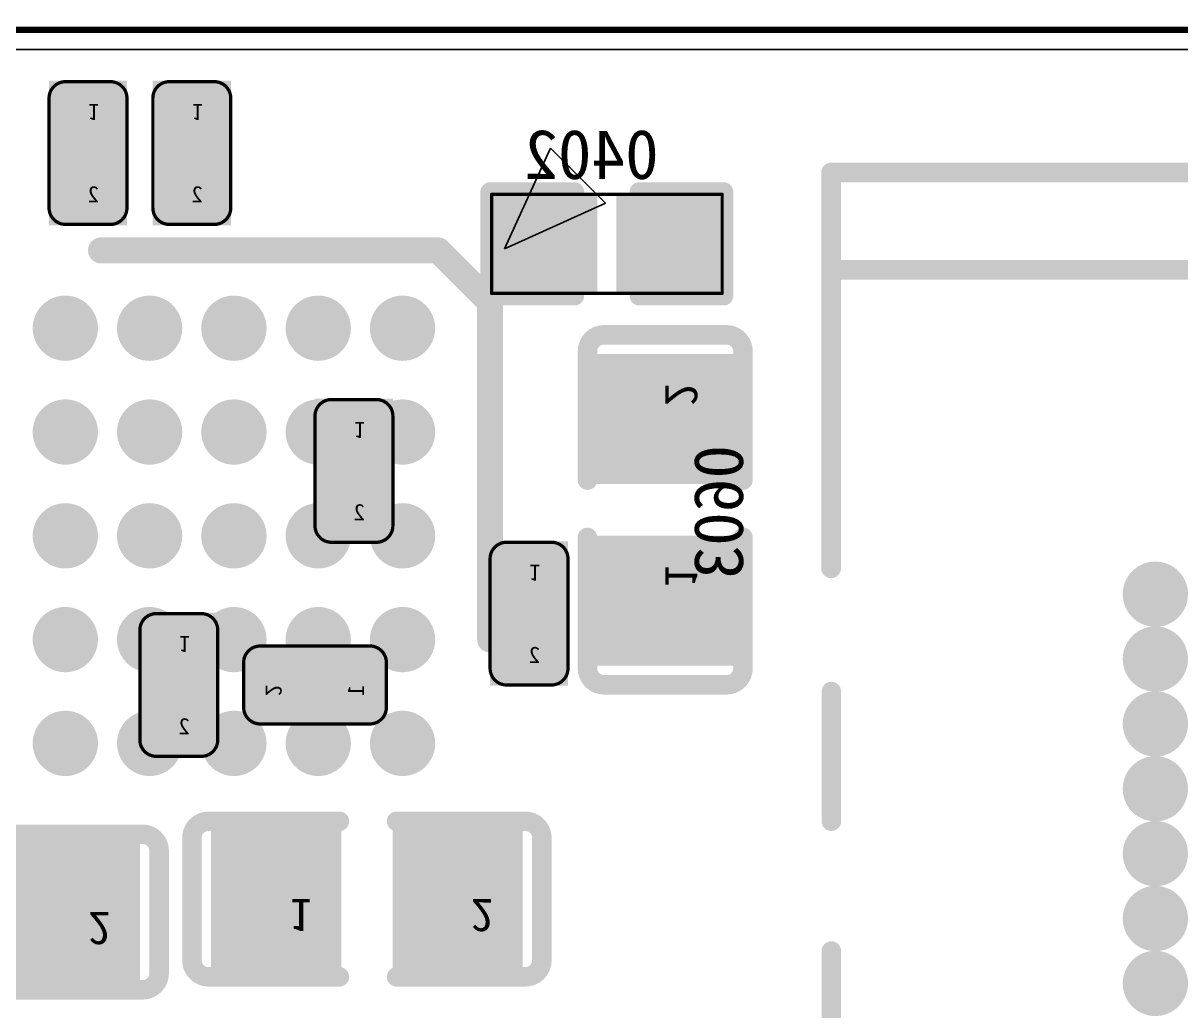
# Model space of a CAD drawing. Header units: millimetres. Extents: x 7.33 to 10.08, y 7.01 to 8.78.
# Drawn here: x 8.4834 to 8.8348, y 8.4848 to 8.7846 of the extents above; entities that cross this region are included whole.
import ezdxf

# ---------------------------------------------------------------- set-up
doc = ezdxf.new("R2010")
doc.units = ezdxf.units.MM
doc.header["$MEASUREMENT"] = 0
for name, color, linetype in [('BottomLayer', 5, 'Continuous'), ('BottomOverlay', 54, 'Continuous'), ('BottomPaste', 16, 'Continuous'), ('BottomSolder', 6, 'Continuous'), ('KeepOutLayer', 6, 'Continuous'), ('Mechanical16', 56, 'Continuous'), ('Mechanical20', 56, 'Continuous'), ('Mechanical5', 56, 'Continuous'), ('MidLayer5', 130, 'Continuous'), ('MidLayer6', 216, 'Continuous'), ('TopLayer', 1, 'Continuous'), ('TopOverlay', 2, 'Continuous'), ('TopPaste', 8, 'Continuous'), ('TopSolder', 216, 'Continuous')]:
    doc.layers.add(name, color=color, linetype=linetype)

# ---------------------------------------------------------------- blocks, each defined once
blk = doc.blocks.new('BGA200_15R00X10R00X0R90_5')
at = {"layer": 'TopLayer', "const_width": 0.00591}
for points in [[(-0.17618, 0.26919, 1), (-0.17028, 0.26919, 1)], [(-0.14468, 0.26919, 1), (-0.13878, 0.26919, 1)], [(-0.11319, 0.26919, 1), (-0.10728, 0.26919, 1)], [(-0.08169, 0.26919, 1), (-0.07579, 0.26919, 1)], [(-0.0502, 0.26919, 1), (-0.04429, 0.26919, 1)], [(-0.17618, 0.2436, 1), (-0.17028, 0.2436, 1)], [(-0.14468, 0.2436, 1), (-0.13878, 0.2436, 1)], [(-0.11319, 0.2436, 1), (-0.10728, 0.2436, 1)], [(-0.08169, 0.2436, 1), (-0.07579, 0.2436, 1)], [(-0.0502, 0.2436, 1), (-0.04429, 0.2436, 1)], [(-0.17618, 0.21801, 1), (-0.17028, 0.21801, 1)], [(-0.14468, 0.21801, 1), (-0.13878, 0.21801, 1)], [(-0.11319, 0.21801, 1), (-0.10728, 0.21801, 1)], [(-0.08169, 0.21801, 1), (-0.07579, 0.21801, 1)], [(-0.0502, 0.21801, 1), (-0.04429, 0.21801, 1)], [(-0.17618, 0.19242, 1), (-0.17028, 0.19242, 1)], [(-0.14468, 0.19242, 1), (-0.13878, 0.19242, 1)], [(-0.11319, 0.19242, 1), (-0.10728, 0.19242, 1)], [(-0.08169, 0.19242, 1), (-0.07579, 0.19242, 1)], [(-0.0502, 0.19242, 1), (-0.04429, 0.19242, 1)], [(-0.17618, 0.16683, 1), (-0.17028, 0.16683, 1)], [(-0.14468, 0.16683, 1), (-0.13878, 0.16683, 1)], [(-0.11319, 0.16683, 1), (-0.10728, 0.16683, 1)], [(-0.08169, 0.16683, 1), (-0.07579, 0.16683, 1)], [(-0.0502, 0.16683, 1), (-0.04429, 0.16683, 1)]]:
    blk.add_lwpolyline(points, format="xyb", close=True, dxfattribs=at)
at = {"layer": 'TopOverlay'}
for p, q in [((-0.2112, 0.33075), (-0.22791, 0.31405)), ((-0.2112, 0.33075), (-0.2112, 0.33075)), ((-0.19729, 0.30013), (-0.2112, 0.33075)), ((-0.22791, 0.31405), (-0.19729, 0.30013))]:
    blk.add_line(p, q, dxfattribs=at)
at = {"layer": 'TopOverlay', "const_width": 0.00787}
for points in [[(-0.1811, 0.29577), (-0.19685, 0.28002)], [(-0.1811, 0.29577), (-0.07874, 0.29577)], [(-0.01969, 0.29577), (0.01969, 0.29577)], [(-0.19685, 0.28002), (-0.19685, 0.17766)]]:
    blk.add_lwpolyline(points, dxfattribs=at)
at = {"layer": 'TopOverlay', "const_width": 0.00394}
for points in [[(-0.18307, 0.29577, 1), (-0.17913, 0.29577, 1)], [(-0.18307, 0.29577, 1), (-0.17913, 0.29577, 1)], [(-0.08071, 0.29577, 1), (-0.07677, 0.29577, 1)], [(-0.02165, 0.29577, 1), (-0.01772, 0.29577, 1)], [(0.01772, 0.29577, 1), (0.02165, 0.29577, 1)], [(-0.19882, 0.28002, 1), (-0.19488, 0.28002, 1)], [(-0.19882, 0.28002, 1), (-0.19488, 0.28002, 1)], [(-0.19882, 0.17766, 1), (-0.19488, 0.17766, 1)]]:
    blk.add_lwpolyline(points, format="xyb", close=True, dxfattribs=at)
at = {"layer": 'TopPaste', "const_width": 0.00591}
for points in [[(-0.17618, 0.26919, 1), (-0.17028, 0.26919, 1)], [(-0.14468, 0.26919, 1), (-0.13878, 0.26919, 1)], [(-0.11319, 0.26919, 1), (-0.10728, 0.26919, 1)], [(-0.08169, 0.26919, 1), (-0.07579, 0.26919, 1)], [(-0.0502, 0.26919, 1), (-0.04429, 0.26919, 1)], [(-0.17618, 0.2436, 1), (-0.17028, 0.2436, 1)], [(-0.14468, 0.2436, 1), (-0.13878, 0.2436, 1)], [(-0.11319, 0.2436, 1), (-0.10728, 0.2436, 1)], [(-0.08169, 0.2436, 1), (-0.07579, 0.2436, 1)], [(-0.0502, 0.2436, 1), (-0.04429, 0.2436, 1)], [(-0.17618, 0.21801, 1), (-0.17028, 0.21801, 1)], [(-0.14468, 0.21801, 1), (-0.13878, 0.21801, 1)], [(-0.11319, 0.21801, 1), (-0.10728, 0.21801, 1)], [(-0.08169, 0.21801, 1), (-0.07579, 0.21801, 1)], [(-0.0502, 0.21801, 1), (-0.04429, 0.21801, 1)], [(-0.17618, 0.19242, 1), (-0.17028, 0.19242, 1)], [(-0.14468, 0.19242, 1), (-0.13878, 0.19242, 1)], [(-0.11319, 0.19242, 1), (-0.10728, 0.19242, 1)], [(-0.08169, 0.19242, 1), (-0.07579, 0.19242, 1)], [(-0.0502, 0.19242, 1), (-0.04429, 0.19242, 1)], [(-0.17618, 0.16683, 1), (-0.17028, 0.16683, 1)], [(-0.14468, 0.16683, 1), (-0.13878, 0.16683, 1)], [(-0.11319, 0.16683, 1), (-0.10728, 0.16683, 1)], [(-0.08169, 0.16683, 1), (-0.07579, 0.16683, 1)], [(-0.0502, 0.16683, 1), (-0.04429, 0.16683, 1)]]:
    blk.add_lwpolyline(points, format="xyb", close=True, dxfattribs=at)
at = {"layer": 'TopSolder', "const_width": 0.00991}
for points in [[(-0.17818, 0.26919, 1), (-0.16828, 0.26919, 1)], [(-0.14668, 0.26919, 1), (-0.13678, 0.26919, 1)], [(-0.11519, 0.26919, 1), (-0.10528, 0.26919, 1)], [(-0.08369, 0.26919, 1), (-0.07379, 0.26919, 1)], [(-0.0522, 0.26919, 1), (-0.04229, 0.26919, 1)], [(-0.17818, 0.2436, 1), (-0.16828, 0.2436, 1)], [(-0.14668, 0.2436, 1), (-0.13678, 0.2436, 1)], [(-0.11519, 0.2436, 1), (-0.10528, 0.2436, 1)], [(-0.08369, 0.2436, 1), (-0.07379, 0.2436, 1)], [(-0.0522, 0.2436, 1), (-0.04229, 0.2436, 1)], [(-0.17818, 0.21801, 1), (-0.16828, 0.21801, 1)], [(-0.14668, 0.21801, 1), (-0.13678, 0.21801, 1)], [(-0.11519, 0.21801, 1), (-0.10528, 0.21801, 1)], [(-0.08369, 0.21801, 1), (-0.07379, 0.21801, 1)], [(-0.0522, 0.21801, 1), (-0.04229, 0.21801, 1)], [(-0.17818, 0.19242, 1), (-0.16828, 0.19242, 1)], [(-0.14668, 0.19242, 1), (-0.13678, 0.19242, 1)], [(-0.11519, 0.19242, 1), (-0.10528, 0.19242, 1)], [(-0.08369, 0.19242, 1), (-0.07379, 0.19242, 1)], [(-0.0522, 0.19242, 1), (-0.04229, 0.19242, 1)], [(-0.17818, 0.16683, 1), (-0.16828, 0.16683, 1)], [(-0.14668, 0.16683, 1), (-0.13678, 0.16683, 1)], [(-0.11519, 0.16683, 1), (-0.10528, 0.16683, 1)], [(-0.08369, 0.16683, 1), (-0.07379, 0.16683, 1)], [(-0.0522, 0.16683, 1), (-0.04229, 0.16683, 1)]]:
    blk.add_lwpolyline(points, format="xyb", close=True, dxfattribs=at)
blk = doc.blocks.new('BGA153_13RX11R5X0R9_2L_B_15')
at = {"layer": 'BottomLayer', "const_width": 0.00591}
for points in [[(-0.1309, 0.12795, 1), (-0.125, 0.12795, 1)], [(-0.1309, 0.10827, 1), (-0.125, 0.10827, 1)], [(-0.1309, 0.08858, 1), (-0.125, 0.08858, 1)], [(-0.1309, 0.0689, 1), (-0.125, 0.0689, 1)], [(-0.1309, 0.04921, 1), (-0.125, 0.04921, 1)], [(-0.1309, 0.02953, 1), (-0.125, 0.02953, 1)], [(-0.1309, 0.00984, 1), (-0.125, 0.00984, 1)]]:
    blk.add_lwpolyline(points, format="xyb", close=True, dxfattribs=at)
at = {"layer": 'BottomOverlay'}
for points, const_width in [([(-0.22638, 0.25591), (-0.10827, 0.25591)], 0.006), ([(-0.22638, 0.22638), (-0.22638, 0.25591)], 0.006), ([(-0.22638, 0.13583), (-0.22638, 0.22638)], 0.006), ([(-0.22638, 0.22638), (-0.10827, 0.22638)], 0.006), ([(-0.2263, 0.05906), (-0.2263, 0.09842)], 0.00591), ([(-0.2263, -0.01969), (-0.2263, 0.01969)], 0.00591)]:
    blk.add_lwpolyline(points, dxfattribs=dict(at, const_width=const_width))
for points, const_width in [([(-0.22788, 0.25591, 1), (-0.22488, 0.25591, 1)], 0.003), ([(-0.22788, 0.25591, 1), (-0.22488, 0.25591, 1)], 0.003), ([(-0.22788, 0.22638, 1), (-0.22488, 0.22638, 1)], 0.003), ([(-0.22788, 0.22638, 1), (-0.22488, 0.22638, 1)], 0.003), ([(-0.22788, 0.22638, 1), (-0.22488, 0.22638, 1)], 0.003), ([(-0.22788, 0.13583, 1), (-0.22488, 0.13583, 1)], 0.003), ([(-0.22778, 0.09842, 1), (-0.22482, 0.09842, 1)], 0.00295), ([(-0.22778, 0.05906, 1), (-0.22482, 0.05906, 1)], 0.00295), ([(-0.22778, 0.01969, 1), (-0.22482, 0.01969, 1)], 0.00295)]:
    blk.add_lwpolyline(points, format="xyb", close=True, dxfattribs=dict(at, const_width=const_width))
at = {"layer": 'BottomPaste', "const_width": 0.00591}
for points in [[(-0.1309, 0.12795, 1), (-0.125, 0.12795, 1)], [(-0.1309, 0.10827, 1), (-0.125, 0.10827, 1)], [(-0.1309, 0.08858, 1), (-0.125, 0.08858, 1)], [(-0.1309, 0.0689, 1), (-0.125, 0.0689, 1)], [(-0.1309, 0.04921, 1), (-0.125, 0.04921, 1)], [(-0.1309, 0.02953, 1), (-0.125, 0.02953, 1)], [(-0.1309, 0.00984, 1), (-0.125, 0.00984, 1)]]:
    blk.add_lwpolyline(points, format="xyb", close=True, dxfattribs=at)
at = {"layer": 'BottomSolder', "const_width": 0.00991}
for points in [[(-0.1329, 0.12795, 1), (-0.123, 0.12795, 1)], [(-0.1329, 0.10827, 1), (-0.123, 0.10827, 1)], [(-0.1329, 0.08858, 1), (-0.123, 0.08858, 1)], [(-0.1329, 0.0689, 1), (-0.123, 0.0689, 1)], [(-0.1329, 0.04921, 1), (-0.123, 0.04921, 1)], [(-0.1329, 0.02953, 1), (-0.123, 0.02953, 1)], [(-0.1329, 0.00984, 1), (-0.123, 0.00984, 1)]]:
    blk.add_lwpolyline(points, format="xyb", close=True, dxfattribs=at)
blk = doc.blocks.new('R0402_B_65')
at = {"layer": 'BottomLayer'}
for points in [[(-0.0069, 0.01082), (-0.02855, 0.01082), (-0.0069, -0.01082), (-0.02855, -0.01082)], [(0.02855, 0.01082), (0.0069, 0.01082), (0.02855, -0.01082), (0.0069, -0.01082)]]:
    blk.add_solid(points, dxfattribs=at)
at = {"layer": 'BottomOverlay', "const_width": 0.00591}
for points in [[(-0.03543, 0.01575), (-0.00984, 0.01575)], [(-0.03543, -0.01575), (-0.03543, 0.01575)], [(0.00984, 0.01575), (0.03543, 0.01575)], [(0.03543, -0.01575), (0.03543, 0.01575)], [(-0.03543, -0.01575), (-0.00984, -0.01575)], [(0.00984, -0.01575), (0.03543, -0.01575)]]:
    blk.add_lwpolyline(points, dxfattribs=at)
at = {"layer": 'BottomOverlay', "const_width": 0.00295}
for points in [[(-0.03691, 0.01575, 1), (-0.03395, 0.01575, 1)], [(-0.03691, 0.01575, 1), (-0.03395, 0.01575, 1)], [(-0.01132, 0.01575, 1), (-0.00836, 0.01575, 1)], [(0.00836, 0.01575, 1), (0.01132, 0.01575, 1)], [(0.03395, 0.01575, 1), (0.03691, 0.01575, 1)], [(0.03395, 0.01575, 1), (0.03691, 0.01575, 1)], [(-0.03691, -0.01575, 1), (-0.03395, -0.01575, 1)], [(-0.03691, -0.01575, 1), (-0.03395, -0.01575, 1)], [(-0.01132, -0.01575, 1), (-0.00836, -0.01575, 1)], [(0.00836, -0.01575, 1), (0.01132, -0.01575, 1)], [(0.03395, -0.01575, 1), (0.03691, -0.01575, 1)], [(0.03395, -0.01575, 1), (0.03691, -0.01575, 1)]]:
    blk.add_lwpolyline(points, format="xyb", close=True, dxfattribs=at)
at = {"layer": 'BottomPaste'}
for points in [[(-0.0069, 0.01082), (-0.02855, 0.01082), (-0.0069, -0.01082), (-0.02855, -0.01082)], [(0.02855, 0.01082), (0.0069, 0.01082), (0.02855, -0.01082), (0.0069, -0.01082)]]:
    blk.add_solid(points, dxfattribs=at)
at = {"layer": 'BottomSolder'}
for points in [[(-0.0029, 0.01482), (-0.03254, 0.01482), (-0.0029, -0.01482), (-0.03254, -0.01482)], [(0.03254, 0.01482), (0.0029, 0.01482), (0.03254, -0.01482), (0.0029, -0.01482)]]:
    blk.add_solid(points, dxfattribs=at)
at = {"layer": 'Mechanical16'}
for points, const_width in [([(-0.03543, -0.01575), (-0.03543, 0.01575)], 0.00591), ([(-0.03543, 0.01575), (-0.00984, 0.01575)], 0.00591), ([(0.00984, 0.01575), (0.03543, 0.01575)], 0.00591), ([(0.03543, -0.01575), (0.03543, 0.01575)], 0.00591), ([(-0.035, 0.015), (0.035, 0.015)], 0.001), ([(-0.035, -0.015), (-0.035, 0.015)], 0.001), ([(0.035, -0.015), (0.035, 0.015)], 0.001), ([(-0.03543, -0.01575), (-0.00984, -0.01575)], 0.00591), ([(0.00984, -0.01575), (0.03543, -0.01575)], 0.00591), ([(-0.035, -0.015), (0.035, -0.015)], 0.001)]:
    blk.add_lwpolyline(points, dxfattribs=dict(at, const_width=const_width))
for points, const_width in [([(-0.03691, 0.01575, 1), (-0.03395, 0.01575, 1)], 0.00295), ([(-0.03691, 0.01575, 1), (-0.03395, 0.01575, 1)], 0.00295), ([(-0.01132, 0.01575, 1), (-0.00836, 0.01575, 1)], 0.00295), ([(0.00836, 0.01575, 1), (0.01132, 0.01575, 1)], 0.00295), ([(0.03395, 0.01575, 1), (0.03691, 0.01575, 1)], 0.00295), ([(0.03395, 0.01575, 1), (0.03691, 0.01575, 1)], 0.00295), ([(-0.03525, 0.015, 1), (-0.03475, 0.015, 1)], 0.0005), ([(-0.03525, 0.015, 1), (-0.03475, 0.015, 1)], 0.0005), ([(0.03475, 0.015, 1), (0.03525, 0.015, 1)], 0.0005), ([(0.03475, 0.015, 1), (0.03525, 0.015, 1)], 0.0005), ([(-0.03691, -0.01575, 1), (-0.03395, -0.01575, 1)], 0.00295), ([(-0.03691, -0.01575, 1), (-0.03395, -0.01575, 1)], 0.00295), ([(-0.01132, -0.01575, 1), (-0.00836, -0.01575, 1)], 0.00295), ([(0.00836, -0.01575, 1), (0.01132, -0.01575, 1)], 0.00295), ([(0.03395, -0.01575, 1), (0.03691, -0.01575, 1)], 0.00295), ([(0.03395, -0.01575, 1), (0.03691, -0.01575, 1)], 0.00295), ([(-0.03525, -0.015, 1), (-0.03475, -0.015, 1)], 0.0005), ([(-0.03525, -0.015, 1), (-0.03475, -0.015, 1)], 0.0005), ([(0.03475, -0.015, 1), (0.03525, -0.015, 1)], 0.0005), ([(0.03475, -0.015, 1), (0.03525, -0.015, 1)], 0.0005)]:
    blk.add_lwpolyline(points, format="xyb", close=True, dxfattribs=dict(at, const_width=const_width))
blk = doc.blocks.new('C0201_B_267')
at = {"layer": 'BottomLayer'}
for points in [[(-0.01792, -0.00788), (-0.00375, -0.00788), (-0.01792, 0.00787), (-0.00375, 0.00787)], [(0.00374, -0.00788), (0.01791, -0.00788), (0.00374, 0.00787), (0.01791, 0.00787)]]:
    blk.add_solid(points, dxfattribs=at)
at = {"layer": 'BottomOverlay', "const_width": 0.001}
for points in [[(-0.02166, 0.00681, -0.414249), (-0.01666, 0.01182)], [(0.01665, 0.01182, -0.414214), (0.02166, 0.00681)], [(-0.01666, -0.01182, -0.414178), (-0.02166, -0.00681)], [(0.02166, -0.00681, -0.414132), (0.01665, -0.01182)]]:
    blk.add_lwpolyline(points, format="xyb", dxfattribs=at)
for points in [[(-0.01666, 0.01182), (0.01665, 0.01182)], [(-0.02166, 0.00681), (-0.02166, -0.00681)], [(0.02166, 0.00681), (0.02166, -0.00681)], [(-0.01666, -0.01182), (0.01665, -0.01182)]]:
    blk.add_lwpolyline(points, dxfattribs=at)
at = {"layer": 'BottomOverlay', "const_width": 0.0005}
for points in [[(-0.01691, 0.01182, 1), (-0.01641, 0.01182, 1)], [(-0.01691, 0.01182, 1), (-0.01641, 0.01182, 1)], [(0.0164, 0.01182, 1), (0.0169, 0.01182, 1)], [(0.0164, 0.01182, 1), (0.0169, 0.01182, 1)], [(-0.02191, 0.00681, 1), (-0.02141, 0.00681, 1)], [(-0.02191, 0.00681, 1), (-0.02141, 0.00681, 1)], [(0.02141, 0.00681, 1), (0.02191, 0.00681, 1)], [(0.02141, 0.00681, 1), (0.02191, 0.00681, 1)], [(-0.02191, -0.00681, 1), (-0.02141, -0.00681, 1)], [(-0.02191, -0.00681, 1), (-0.02141, -0.00681, 1)], [(0.02141, -0.00681, 1), (0.02191, -0.00681, 1)], [(0.02141, -0.00681, 1), (0.02191, -0.00681, 1)], [(-0.01691, -0.01182, 1), (-0.01641, -0.01182, 1)], [(-0.01691, -0.01182, 1), (-0.01641, -0.01182, 1)], [(0.0164, -0.01182, 1), (0.0169, -0.01182, 1)], [(0.0164, -0.01182, 1), (0.0169, -0.01182, 1)]]:
    blk.add_lwpolyline(points, format="xyb", close=True, dxfattribs=at)
at = {"layer": 'BottomPaste'}
for points in [[(-0.01792, -0.00788), (-0.00375, -0.00788), (-0.01792, 0.00787), (-0.00375, 0.00787)], [(0.00374, -0.00788), (0.01791, -0.00788), (0.00374, 0.00787), (0.01791, 0.00787)]]:
    blk.add_solid(points, dxfattribs=at)
at = {"layer": 'BottomSolder'}
for points in [[(-0.02192, -0.01188), (0.00025, -0.01188), (-0.02192, 0.01187), (0.00025, 0.01187)], [(-0.00026, -0.01188), (0.02191, -0.01188), (-0.00026, 0.01187), (0.02191, 0.01187)]]:
    blk.add_solid(points, dxfattribs=at)
at = {"layer": 'Mechanical20', "text_generation_flag": 2}
for s, rotation, p in [('1', 270, (-0.01484, 0)), ('2', 90, (0.015, 0.00333))]:
    blk.add_text(s, height=0.005, rotation=rotation, dxfattribs=at).set_placement(p)
blk = doc.blocks.new('C0201_B_274')
at = {"layer": 'BottomLayer'}
for points in [[(-0.01792, -0.00788), (-0.00375, -0.00788), (-0.01792, 0.00787), (-0.00375, 0.00787)], [(0.00374, -0.00788), (0.01791, -0.00788), (0.00374, 0.00787), (0.01791, 0.00787)]]:
    blk.add_solid(points, dxfattribs=at)
at = {"layer": 'BottomOverlay', "const_width": 0.001}
for points in [[(-0.02166, 0.00681, -0.414249), (-0.01666, 0.01182)], [(0.01665, 0.01182, -0.414214), (0.02166, 0.00681)], [(-0.01666, -0.01182, -0.414178), (-0.02166, -0.00681)], [(0.02166, -0.00681, -0.414132), (0.01665, -0.01182)]]:
    blk.add_lwpolyline(points, format="xyb", dxfattribs=at)
for points in [[(-0.01666, 0.01182), (0.01665, 0.01182)], [(-0.02166, 0.00681), (-0.02166, -0.00681)], [(0.02166, 0.00681), (0.02166, -0.00681)], [(-0.01666, -0.01182), (0.01665, -0.01182)]]:
    blk.add_lwpolyline(points, dxfattribs=at)
at = {"layer": 'BottomOverlay', "const_width": 0.0005}
for points in [[(-0.01691, 0.01182, 1), (-0.01641, 0.01182, 1)], [(-0.01691, 0.01182, 1), (-0.01641, 0.01182, 1)], [(0.0164, 0.01182, 1), (0.0169, 0.01182, 1)], [(0.0164, 0.01182, 1), (0.0169, 0.01182, 1)], [(-0.02191, 0.00681, 1), (-0.02141, 0.00681, 1)], [(-0.02191, 0.00681, 1), (-0.02141, 0.00681, 1)], [(0.02141, 0.00681, 1), (0.02191, 0.00681, 1)], [(0.02141, 0.00681, 1), (0.02191, 0.00681, 1)], [(-0.02191, -0.00681, 1), (-0.02141, -0.00681, 1)], [(-0.02191, -0.00681, 1), (-0.02141, -0.00681, 1)], [(0.02141, -0.00681, 1), (0.02191, -0.00681, 1)], [(0.02141, -0.00681, 1), (0.02191, -0.00681, 1)], [(-0.01691, -0.01182, 1), (-0.01641, -0.01182, 1)], [(-0.01691, -0.01182, 1), (-0.01641, -0.01182, 1)], [(0.0164, -0.01182, 1), (0.0169, -0.01182, 1)], [(0.0164, -0.01182, 1), (0.0169, -0.01182, 1)]]:
    blk.add_lwpolyline(points, format="xyb", close=True, dxfattribs=at)
at = {"layer": 'BottomPaste'}
for points in [[(-0.01792, -0.00788), (-0.00375, -0.00788), (-0.01792, 0.00787), (-0.00375, 0.00787)], [(0.00374, -0.00788), (0.01791, -0.00788), (0.00374, 0.00787), (0.01791, 0.00787)]]:
    blk.add_solid(points, dxfattribs=at)
at = {"layer": 'BottomSolder'}
for points in [[(-0.02192, -0.01188), (0.00025, -0.01188), (-0.02192, 0.01187), (0.00025, 0.01187)], [(-0.00026, -0.01188), (0.02191, -0.01188), (-0.00026, 0.01187), (0.02191, 0.01187)]]:
    blk.add_solid(points, dxfattribs=at)
at = {"layer": 'Mechanical20', "text_generation_flag": 2}
for s, rotation, p in [('1', 270, (-0.01484, 0)), ('2', 90, (0.015, 0.00333))]:
    blk.add_text(s, height=0.005, rotation=rotation, dxfattribs=at).set_placement(p)
blk = doc.blocks.new('C0603_B_286')
at = {"layer": 'BottomLayer'}
for points in [[(-0.01181, 0.01771), (-0.04331, 0.01771), (-0.01181, -0.01771), (-0.04331, -0.01771)], [(0.04331, 0.01771), (0.01181, 0.01771), (0.04331, -0.01771), (0.01181, -0.01771)]]:
    blk.add_solid(points, dxfattribs=at)
at = {"layer": 'BottomOverlay', "const_width": 0.00591}
for points in [[(-0.0531, 0.0186, -0.414214), (-0.0481, 0.0236)], [(0.0481, 0.0236, -0.414214), (0.0531, 0.0186)], [(-0.0481, -0.0236, -0.414214), (-0.0531, -0.0186)], [(0.0531, -0.0186, -0.414214), (0.0481, -0.0236)]]:
    blk.add_lwpolyline(points, format="xyb", dxfattribs=at)
for points in [[(-0.0481, 0.0236), (-0.00836, 0.0236)], [(0.00902, 0.0236), (0.0481, 0.0236)], [(-0.0531, -0.0186), (-0.0531, 0.0186)], [(0.0531, -0.0186), (0.0531, 0.0186)], [(-0.0481, -0.0236), (-0.00836, -0.0236)], [(0.00902, -0.0236), (0.0481, -0.0236)]]:
    blk.add_lwpolyline(points, dxfattribs=at)
at = {"layer": 'BottomOverlay', "const_width": 0.00296}
for points in [[(-0.04958, 0.0236, 1), (-0.04662, 0.0236, 1)], [(-0.04958, 0.0236, 1), (-0.04662, 0.0236, 1)], [(-0.00984, 0.0236, 1), (-0.00688, 0.0236, 1)], [(0.00754, 0.0236, 1), (0.0105, 0.0236, 1)], [(0.04662, 0.0236, 1), (0.04958, 0.0236, 1)], [(0.04662, 0.0236, 1), (0.04958, 0.0236, 1)], [(-0.05458, 0.0186, 1), (-0.05162, 0.0186, 1)], [(-0.05458, 0.0186, 1), (-0.05162, 0.0186, 1)], [(0.05162, 0.0186, 1), (0.05458, 0.0186, 1)], [(0.05162, 0.0186, 1), (0.05458, 0.0186, 1)], [(-0.05458, -0.0186, 1), (-0.05162, -0.0186, 1)], [(-0.05458, -0.0186, 1), (-0.05162, -0.0186, 1)], [(0.05162, -0.0186, 1), (0.05458, -0.0186, 1)], [(0.05162, -0.0186, 1), (0.05458, -0.0186, 1)], [(-0.04958, -0.0236, 1), (-0.04662, -0.0236, 1)], [(-0.04958, -0.0236, 1), (-0.04662, -0.0236, 1)], [(-0.00984, -0.0236, 1), (-0.00688, -0.0236, 1)], [(0.00754, -0.0236, 1), (0.0105, -0.0236, 1)], [(0.04662, -0.0236, 1), (0.04958, -0.0236, 1)], [(0.04662, -0.0236, 1), (0.04958, -0.0236, 1)]]:
    blk.add_lwpolyline(points, format="xyb", close=True, dxfattribs=at)
at = {"layer": 'BottomPaste'}
for points in [[(-0.01181, 0.01771), (-0.04331, 0.01771), (-0.01181, -0.01771), (-0.04331, -0.01771)], [(0.04331, 0.01771), (0.01181, 0.01771), (0.04331, -0.01771), (0.01181, -0.01771)]]:
    blk.add_solid(points, dxfattribs=at)
at = {"layer": 'BottomSolder'}
for points in [[(-0.00781, 0.02171), (-0.04731, 0.02171), (-0.00781, -0.02171), (-0.04731, -0.02171)], [(0.04731, 0.02171), (0.00781, 0.02171), (0.04731, -0.02171), (0.00781, -0.02171)]]:
    blk.add_solid(points, dxfattribs=at)
at = {"layer": 'Mechanical16', "const_width": 0.00591}
for points in [[(-0.0531, 0.0186, -0.414214), (-0.0481, 0.0236)], [(0.0481, 0.0236, -0.414214), (0.0531, 0.0186)], [(-0.0481, -0.0236, -0.414214), (-0.0531, -0.0186)], [(0.0531, -0.0186, -0.414214), (0.0481, -0.0236)]]:
    blk.add_lwpolyline(points, format="xyb", dxfattribs=at)
for points in [[(-0.0481, 0.0236), (-0.00836, 0.0236)], [(0.00902, 0.0236), (0.0481, 0.0236)], [(-0.0531, -0.0186), (-0.0531, 0.0186)], [(0.0531, -0.0186), (0.0531, 0.0186)], [(-0.0481, -0.0236), (-0.00836, -0.0236)], [(0.00902, -0.0236), (0.0481, -0.0236)]]:
    blk.add_lwpolyline(points, dxfattribs=at)
at = {"layer": 'Mechanical16', "const_width": 0.00296}
for points in [[(-0.04958, 0.0236, 1), (-0.04662, 0.0236, 1)], [(-0.04958, 0.0236, 1), (-0.04662, 0.0236, 1)], [(-0.00984, 0.0236, 1), (-0.00688, 0.0236, 1)], [(0.00754, 0.0236, 1), (0.0105, 0.0236, 1)], [(0.04662, 0.0236, 1), (0.04958, 0.0236, 1)], [(0.04662, 0.0236, 1), (0.04958, 0.0236, 1)], [(-0.05458, 0.0186, 1), (-0.05162, 0.0186, 1)], [(-0.05458, 0.0186, 1), (-0.05162, 0.0186, 1)], [(0.05162, 0.0186, 1), (0.05458, 0.0186, 1)], [(0.05162, 0.0186, 1), (0.05458, 0.0186, 1)], [(-0.05458, -0.0186, 1), (-0.05162, -0.0186, 1)], [(-0.05458, -0.0186, 1), (-0.05162, -0.0186, 1)], [(0.05162, -0.0186, 1), (0.05458, -0.0186, 1)], [(0.05162, -0.0186, 1), (0.05458, -0.0186, 1)], [(-0.04958, -0.0236, 1), (-0.04662, -0.0236, 1)], [(-0.04958, -0.0236, 1), (-0.04662, -0.0236, 1)], [(-0.00984, -0.0236, 1), (-0.00688, -0.0236, 1)], [(0.00754, -0.0236, 1), (0.0105, -0.0236, 1)], [(0.04662, -0.0236, 1), (0.04958, -0.0236, 1)], [(0.04662, -0.0236, 1), (0.04958, -0.0236, 1)]]:
    blk.add_lwpolyline(points, format="xyb", close=True, dxfattribs=at)
at = {"layer": 'Mechanical20', "text_generation_flag": 2}
for s, p in [('1', (-0.02356, 0)), ('2', (0.03156, 0))]:
    blk.add_text(s, height=0.01, rotation=180, dxfattribs=at).set_placement(p)
blk = doc.blocks.new('C0603_B_292')
at = {"layer": 'BottomLayer'}
for points in [[(-0.01181, 0.01771), (-0.04331, 0.01771), (-0.01181, -0.01771), (-0.04331, -0.01771)], [(0.04331, 0.01771), (0.01181, 0.01771), (0.04331, -0.01771), (0.01181, -0.01771)]]:
    blk.add_solid(points, dxfattribs=at)
at = {"layer": 'BottomOverlay', "const_width": 0.00591}
for points in [[(-0.0531, 0.0186, -0.414214), (-0.0481, 0.0236)], [(0.0481, 0.0236, -0.414214), (0.0531, 0.0186)], [(-0.0481, -0.0236, -0.414214), (-0.0531, -0.0186)], [(0.0531, -0.0186, -0.414214), (0.0481, -0.0236)]]:
    blk.add_lwpolyline(points, format="xyb", dxfattribs=at)
for points in [[(-0.00836, 0.0236), (-0.0481, 0.0236)], [(0.0481, 0.0236), (0.00902, 0.0236)], [(-0.0531, -0.0186), (-0.0531, 0.0186)], [(0.0531, -0.0186), (0.0531, 0.0186)], [(-0.00836, -0.0236), (-0.0481, -0.0236)], [(0.0481, -0.0236), (0.00902, -0.0236)]]:
    blk.add_lwpolyline(points, dxfattribs=at)
at = {"layer": 'BottomOverlay', "const_width": 0.00296}
for points in [[(-0.04958, 0.0236, 1), (-0.04662, 0.0236, 1)], [(-0.04958, 0.0236, 1), (-0.04662, 0.0236, 1)], [(-0.00984, 0.0236, 1), (-0.00688, 0.0236, 1)], [(0.00754, 0.0236, 1), (0.0105, 0.0236, 1)], [(0.04662, 0.0236, 1), (0.04958, 0.0236, 1)], [(0.04662, 0.0236, 1), (0.04958, 0.0236, 1)], [(-0.05458, 0.0186, 1), (-0.05162, 0.0186, 1)], [(-0.05458, 0.0186, 1), (-0.05162, 0.0186, 1)], [(0.05162, 0.0186, 1), (0.05458, 0.0186, 1)], [(0.05162, 0.0186, 1), (0.05458, 0.0186, 1)], [(-0.05458, -0.0186, 1), (-0.05162, -0.0186, 1)], [(-0.05458, -0.0186, 1), (-0.05162, -0.0186, 1)], [(0.05162, -0.0186, 1), (0.05458, -0.0186, 1)], [(0.05162, -0.0186, 1), (0.05458, -0.0186, 1)], [(-0.04958, -0.0236, 1), (-0.04662, -0.0236, 1)], [(-0.04958, -0.0236, 1), (-0.04662, -0.0236, 1)], [(-0.00984, -0.0236, 1), (-0.00688, -0.0236, 1)], [(0.00754, -0.0236, 1), (0.0105, -0.0236, 1)], [(0.04662, -0.0236, 1), (0.04958, -0.0236, 1)], [(0.04662, -0.0236, 1), (0.04958, -0.0236, 1)]]:
    blk.add_lwpolyline(points, format="xyb", close=True, dxfattribs=at)
at = {"layer": 'BottomPaste'}
for points in [[(-0.01181, 0.01771), (-0.04331, 0.01771), (-0.01181, -0.01771), (-0.04331, -0.01771)], [(0.04331, 0.01771), (0.01181, 0.01771), (0.04331, -0.01771), (0.01181, -0.01771)]]:
    blk.add_solid(points, dxfattribs=at)
at = {"layer": 'BottomSolder'}
for points in [[(-0.00781, 0.02171), (-0.04731, 0.02171), (-0.00781, -0.02171), (-0.04731, -0.02171)], [(0.04731, 0.02171), (0.00781, 0.02171), (0.04731, -0.02171), (0.00781, -0.02171)]]:
    blk.add_solid(points, dxfattribs=at)
at = {"layer": 'Mechanical16', "const_width": 0.00591}
for points in [[(-0.0531, 0.0186, -0.414214), (-0.0481, 0.0236)], [(0.0481, 0.0236, -0.414214), (0.0531, 0.0186)], [(-0.0481, -0.0236, -0.414214), (-0.0531, -0.0186)], [(0.0531, -0.0186, -0.414214), (0.0481, -0.0236)]]:
    blk.add_lwpolyline(points, format="xyb", dxfattribs=at)
for points in [[(-0.00836, 0.0236), (-0.0481, 0.0236)], [(0.0481, 0.0236), (0.00902, 0.0236)], [(-0.0531, -0.0186), (-0.0531, 0.0186)], [(0.0531, -0.0186), (0.0531, 0.0186)], [(-0.00836, -0.0236), (-0.0481, -0.0236)], [(0.0481, -0.0236), (0.00902, -0.0236)]]:
    blk.add_lwpolyline(points, dxfattribs=at)
at = {"layer": 'Mechanical16', "const_width": 0.00296}
for points in [[(-0.04958, 0.0236, 1), (-0.04662, 0.0236, 1)], [(-0.04958, 0.0236, 1), (-0.04662, 0.0236, 1)], [(-0.00984, 0.0236, 1), (-0.00688, 0.0236, 1)], [(0.00754, 0.0236, 1), (0.0105, 0.0236, 1)], [(0.04662, 0.0236, 1), (0.04958, 0.0236, 1)], [(0.04662, 0.0236, 1), (0.04958, 0.0236, 1)], [(-0.05458, 0.0186, 1), (-0.05162, 0.0186, 1)], [(-0.05458, 0.0186, 1), (-0.05162, 0.0186, 1)], [(0.05162, 0.0186, 1), (0.05458, 0.0186, 1)], [(0.05162, 0.0186, 1), (0.05458, 0.0186, 1)], [(-0.05458, -0.0186, 1), (-0.05162, -0.0186, 1)], [(-0.05458, -0.0186, 1), (-0.05162, -0.0186, 1)], [(0.05162, -0.0186, 1), (0.05458, -0.0186, 1)], [(0.05162, -0.0186, 1), (0.05458, -0.0186, 1)], [(-0.04958, -0.0236, 1), (-0.04662, -0.0236, 1)], [(-0.04958, -0.0236, 1), (-0.04662, -0.0236, 1)], [(-0.00984, -0.0236, 1), (-0.00688, -0.0236, 1)], [(0.00754, -0.0236, 1), (0.0105, -0.0236, 1)], [(0.04662, -0.0236, 1), (0.04958, -0.0236, 1)], [(0.04662, -0.0236, 1), (0.04958, -0.0236, 1)]]:
    blk.add_lwpolyline(points, format="xyb", close=True, dxfattribs=at)
at = {"layer": 'Mechanical20', "text_generation_flag": 2}
for s, p in [('1', (-0.02356, 0)), ('2', (0.03156, 0))]:
    blk.add_text(s, height=0.01, rotation=-180, dxfattribs=at).set_placement(p)
blk = doc.blocks.new('C0201_B_297')
at = {"layer": 'BottomLayer'}
for points in [[(-0.01792, -0.00788), (-0.00375, -0.00788), (-0.01792, 0.00787), (-0.00375, 0.00787)], [(0.00374, -0.00788), (0.01791, -0.00788), (0.00374, 0.00787), (0.01791, 0.00787)]]:
    blk.add_solid(points, dxfattribs=at)
at = {"layer": 'BottomOverlay', "const_width": 0.001}
for points in [[(-0.02166, 0.00681, -0.414249), (-0.01666, 0.01182)], [(0.01665, 0.01182, -0.414214), (0.02166, 0.00681)], [(-0.01666, -0.01182, -0.414178), (-0.02166, -0.00681)], [(0.02166, -0.00681, -0.414132), (0.01665, -0.01182)]]:
    blk.add_lwpolyline(points, format="xyb", dxfattribs=at)
for points in [[(-0.01666, 0.01182), (0.01665, 0.01182)], [(-0.02166, 0.00681), (-0.02166, -0.00681)], [(0.02166, 0.00681), (0.02166, -0.00681)], [(-0.01666, -0.01182), (0.01665, -0.01182)]]:
    blk.add_lwpolyline(points, dxfattribs=at)
at = {"layer": 'BottomOverlay', "const_width": 0.0005}
for points in [[(-0.01691, 0.01182, 1), (-0.01641, 0.01182, 1)], [(-0.01691, 0.01182, 1), (-0.01641, 0.01182, 1)], [(0.0164, 0.01182, 1), (0.0169, 0.01182, 1)], [(0.0164, 0.01182, 1), (0.0169, 0.01182, 1)], [(-0.02191, 0.00681, 1), (-0.02141, 0.00681, 1)], [(-0.02191, 0.00681, 1), (-0.02141, 0.00681, 1)], [(0.02141, 0.00681, 1), (0.02191, 0.00681, 1)], [(0.02141, 0.00681, 1), (0.02191, 0.00681, 1)], [(-0.02191, -0.00681, 1), (-0.02141, -0.00681, 1)], [(-0.02191, -0.00681, 1), (-0.02141, -0.00681, 1)], [(0.02141, -0.00681, 1), (0.02191, -0.00681, 1)], [(0.02141, -0.00681, 1), (0.02191, -0.00681, 1)], [(-0.01691, -0.01182, 1), (-0.01641, -0.01182, 1)], [(-0.01691, -0.01182, 1), (-0.01641, -0.01182, 1)], [(0.0164, -0.01182, 1), (0.0169, -0.01182, 1)], [(0.0164, -0.01182, 1), (0.0169, -0.01182, 1)]]:
    blk.add_lwpolyline(points, format="xyb", close=True, dxfattribs=at)
at = {"layer": 'BottomPaste'}
for points in [[(-0.01792, -0.00788), (-0.00375, -0.00788), (-0.01792, 0.00787), (-0.00375, 0.00787)], [(0.00374, -0.00788), (0.01791, -0.00788), (0.00374, 0.00787), (0.01791, 0.00787)]]:
    blk.add_solid(points, dxfattribs=at)
at = {"layer": 'BottomSolder'}
for points in [[(-0.02192, -0.01188), (0.00025, -0.01188), (-0.02192, 0.01187), (0.00025, 0.01187)], [(-0.00026, -0.01188), (0.02191, -0.01188), (-0.00026, 0.01187), (0.02191, 0.01187)]]:
    blk.add_solid(points, dxfattribs=at)
at = {"layer": 'Mechanical20', "text_generation_flag": 2}
for s, rotation, p in [('1', 270, (-0.01484, 0)), ('2', 90, (0.015, 0.00333))]:
    blk.add_text(s, height=0.005, rotation=rotation, dxfattribs=at).set_placement(p)
blk = doc.blocks.new('C0201_B_302')
at = {"layer": 'BottomLayer'}
for points in [[(-0.01792, -0.00788), (-0.00375, -0.00788), (-0.01792, 0.00787), (-0.00375, 0.00787)], [(0.00374, -0.00788), (0.01791, -0.00788), (0.00374, 0.00787), (0.01791, 0.00787)]]:
    blk.add_solid(points, dxfattribs=at)
at = {"layer": 'BottomOverlay', "const_width": 0.001}
for points in [[(-0.02166, 0.00681, -0.414249), (-0.01666, 0.01182)], [(0.01665, 0.01182, -0.414214), (0.02166, 0.00681)], [(-0.01666, -0.01182, -0.414178), (-0.02166, -0.00681)], [(0.02166, -0.00681, -0.414132), (0.01665, -0.01182)]]:
    blk.add_lwpolyline(points, format="xyb", dxfattribs=at)
for points in [[(-0.01666, 0.01182), (0.01665, 0.01182)], [(-0.02166, 0.00681), (-0.02166, -0.00681)], [(0.02166, 0.00681), (0.02166, -0.00681)], [(-0.01666, -0.01182), (0.01665, -0.01182)]]:
    blk.add_lwpolyline(points, dxfattribs=at)
at = {"layer": 'BottomOverlay', "const_width": 0.0005}
for points in [[(-0.01691, 0.01182, 1), (-0.01641, 0.01182, 1)], [(-0.01691, 0.01182, 1), (-0.01641, 0.01182, 1)], [(0.0164, 0.01182, 1), (0.0169, 0.01182, 1)], [(0.0164, 0.01182, 1), (0.0169, 0.01182, 1)], [(-0.02191, 0.00681, 1), (-0.02141, 0.00681, 1)], [(-0.02191, 0.00681, 1), (-0.02141, 0.00681, 1)], [(0.02141, 0.00681, 1), (0.02191, 0.00681, 1)], [(0.02141, 0.00681, 1), (0.02191, 0.00681, 1)], [(-0.02191, -0.00681, 1), (-0.02141, -0.00681, 1)], [(-0.02191, -0.00681, 1), (-0.02141, -0.00681, 1)], [(0.02141, -0.00681, 1), (0.02191, -0.00681, 1)], [(0.02141, -0.00681, 1), (0.02191, -0.00681, 1)], [(-0.01691, -0.01182, 1), (-0.01641, -0.01182, 1)], [(-0.01691, -0.01182, 1), (-0.01641, -0.01182, 1)], [(0.0164, -0.01182, 1), (0.0169, -0.01182, 1)], [(0.0164, -0.01182, 1), (0.0169, -0.01182, 1)]]:
    blk.add_lwpolyline(points, format="xyb", close=True, dxfattribs=at)
at = {"layer": 'BottomPaste'}
for points in [[(-0.01792, -0.00788), (-0.00375, -0.00788), (-0.01792, 0.00787), (-0.00375, 0.00787)], [(0.00374, -0.00788), (0.01791, -0.00788), (0.00374, 0.00787), (0.01791, 0.00787)]]:
    blk.add_solid(points, dxfattribs=at)
at = {"layer": 'BottomSolder'}
for points in [[(-0.02192, -0.01188), (0.00025, -0.01188), (-0.02192, 0.01187), (0.00025, 0.01187)], [(-0.00026, -0.01188), (0.02191, -0.01188), (-0.00026, 0.01187), (0.02191, 0.01187)]]:
    blk.add_solid(points, dxfattribs=at)
at = {"layer": 'Mechanical20', "text_generation_flag": 2}
for s, rotation, p in [('1', 270, (-0.01484, 0)), ('2', 90, (0.015, 0.00333))]:
    blk.add_text(s, height=0.005, rotation=rotation, dxfattribs=at).set_placement(p)
blk = doc.blocks.new('C0201_B_303')
at = {"layer": 'BottomLayer'}
for points in [[(-0.01792, -0.00788), (-0.00375, -0.00788), (-0.01792, 0.00787), (-0.00375, 0.00787)], [(0.00374, -0.00788), (0.01791, -0.00788), (0.00374, 0.00787), (0.01791, 0.00787)]]:
    blk.add_solid(points, dxfattribs=at)
at = {"layer": 'BottomOverlay', "const_width": 0.001}
for points in [[(-0.02166, 0.00681, -0.414249), (-0.01666, 0.01182)], [(0.01665, 0.01182, -0.414214), (0.02166, 0.00681)], [(-0.01666, -0.01182, -0.414178), (-0.02166, -0.00681)], [(0.02166, -0.00681, -0.414132), (0.01665, -0.01182)]]:
    blk.add_lwpolyline(points, format="xyb", dxfattribs=at)
for points in [[(-0.01666, 0.01182), (0.01665, 0.01182)], [(-0.02166, 0.00681), (-0.02166, -0.00681)], [(0.02166, 0.00681), (0.02166, -0.00681)], [(-0.01666, -0.01182), (0.01665, -0.01182)]]:
    blk.add_lwpolyline(points, dxfattribs=at)
at = {"layer": 'BottomOverlay', "const_width": 0.0005}
for points in [[(-0.01691, 0.01182, 1), (-0.01641, 0.01182, 1)], [(-0.01691, 0.01182, 1), (-0.01641, 0.01182, 1)], [(0.0164, 0.01182, 1), (0.0169, 0.01182, 1)], [(0.0164, 0.01182, 1), (0.0169, 0.01182, 1)], [(-0.02191, 0.00681, 1), (-0.02141, 0.00681, 1)], [(-0.02191, 0.00681, 1), (-0.02141, 0.00681, 1)], [(0.02141, 0.00681, 1), (0.02191, 0.00681, 1)], [(0.02141, 0.00681, 1), (0.02191, 0.00681, 1)], [(-0.02191, -0.00681, 1), (-0.02141, -0.00681, 1)], [(-0.02191, -0.00681, 1), (-0.02141, -0.00681, 1)], [(0.02141, -0.00681, 1), (0.02191, -0.00681, 1)], [(0.02141, -0.00681, 1), (0.02191, -0.00681, 1)], [(-0.01691, -0.01182, 1), (-0.01641, -0.01182, 1)], [(-0.01691, -0.01182, 1), (-0.01641, -0.01182, 1)], [(0.0164, -0.01182, 1), (0.0169, -0.01182, 1)], [(0.0164, -0.01182, 1), (0.0169, -0.01182, 1)]]:
    blk.add_lwpolyline(points, format="xyb", close=True, dxfattribs=at)
at = {"layer": 'BottomPaste'}
for points in [[(-0.01792, -0.00788), (-0.00375, -0.00788), (-0.01792, 0.00787), (-0.00375, 0.00787)], [(0.00374, -0.00788), (0.01791, -0.00788), (0.00374, 0.00787), (0.01791, 0.00787)]]:
    blk.add_solid(points, dxfattribs=at)
at = {"layer": 'BottomSolder'}
for points in [[(-0.02192, -0.01188), (0.00025, -0.01188), (-0.02192, 0.01187), (0.00025, 0.01187)], [(-0.00026, -0.01188), (0.02191, -0.01188), (-0.00026, 0.01187), (0.02191, 0.01187)]]:
    blk.add_solid(points, dxfattribs=at)
at = {"layer": 'Mechanical20', "text_generation_flag": 2}
for s, rotation, p in [('1', 270, (-0.01484, 0)), ('2', 90, (0.015, 0.00333))]:
    blk.add_text(s, height=0.005, rotation=rotation, dxfattribs=at).set_placement(p)
blk = doc.blocks.new('C0201_B_305')
at = {"layer": 'BottomLayer'}
for points in [[(-0.01792, -0.00788), (-0.00375, -0.00788), (-0.01792, 0.00787), (-0.00375, 0.00787)], [(0.00374, -0.00788), (0.01791, -0.00788), (0.00374, 0.00787), (0.01791, 0.00787)]]:
    blk.add_solid(points, dxfattribs=at)
at = {"layer": 'BottomOverlay', "const_width": 0.001}
for points in [[(-0.02166, 0.00681, -0.414249), (-0.01666, 0.01182)], [(0.01665, 0.01182, -0.414214), (0.02166, 0.00681)], [(-0.01666, -0.01182, -0.414178), (-0.02166, -0.00681)], [(0.02166, -0.00681, -0.414132), (0.01665, -0.01182)]]:
    blk.add_lwpolyline(points, format="xyb", dxfattribs=at)
for points in [[(0.01665, 0.01182), (-0.01666, 0.01182)], [(-0.02166, 0.00681), (-0.02166, -0.00681)], [(0.02166, 0.00681), (0.02166, -0.00681)], [(0.01665, -0.01182), (-0.01666, -0.01182)]]:
    blk.add_lwpolyline(points, dxfattribs=at)
at = {"layer": 'BottomOverlay', "const_width": 0.0005}
for points in [[(-0.01691, 0.01182, 1), (-0.01641, 0.01182, 1)], [(-0.01691, 0.01182, 1), (-0.01641, 0.01182, 1)], [(0.0164, 0.01182, 1), (0.0169, 0.01182, 1)], [(0.0164, 0.01182, 1), (0.0169, 0.01182, 1)], [(-0.02191, 0.00681, 1), (-0.02141, 0.00681, 1)], [(-0.02191, 0.00681, 1), (-0.02141, 0.00681, 1)], [(0.02141, 0.00681, 1), (0.02191, 0.00681, 1)], [(0.02141, 0.00681, 1), (0.02191, 0.00681, 1)], [(-0.02191, -0.00681, 1), (-0.02141, -0.00681, 1)], [(-0.02191, -0.00681, 1), (-0.02141, -0.00681, 1)], [(0.02141, -0.00681, 1), (0.02191, -0.00681, 1)], [(0.02141, -0.00681, 1), (0.02191, -0.00681, 1)], [(-0.01691, -0.01182, 1), (-0.01641, -0.01182, 1)], [(-0.01691, -0.01182, 1), (-0.01641, -0.01182, 1)], [(0.0164, -0.01182, 1), (0.0169, -0.01182, 1)], [(0.0164, -0.01182, 1), (0.0169, -0.01182, 1)]]:
    blk.add_lwpolyline(points, format="xyb", close=True, dxfattribs=at)
at = {"layer": 'BottomPaste'}
for points in [[(-0.01792, -0.00788), (-0.00375, -0.00788), (-0.01792, 0.00787), (-0.00375, 0.00787)], [(0.00374, -0.00788), (0.01791, -0.00788), (0.00374, 0.00787), (0.01791, 0.00787)]]:
    blk.add_solid(points, dxfattribs=at)
at = {"layer": 'BottomSolder'}
for points in [[(-0.02192, -0.01188), (0.00025, -0.01188), (-0.02192, 0.01187), (0.00025, 0.01187)], [(-0.00026, -0.01188), (0.02191, -0.01188), (-0.00026, 0.01187), (0.02191, 0.01187)]]:
    blk.add_solid(points, dxfattribs=at)
at = {"layer": 'Mechanical20', "text_generation_flag": 2}
for s, rotation, p in [('1', -90, (-0.01484, 0)), ('2', 90, (0.015, 0.00333))]:
    blk.add_text(s, height=0.005, rotation=rotation, dxfattribs=at).set_placement(p)
blk = doc.blocks.new('C0603_B_309')
at = {"layer": 'BottomLayer'}
for points in [[(-0.01181, 0.01771), (-0.04331, 0.01771), (-0.01181, -0.01771), (-0.04331, -0.01771)], [(0.04331, 0.01771), (0.01181, 0.01771), (0.04331, -0.01771), (0.01181, -0.01771)]]:
    blk.add_solid(points, dxfattribs=at)
at = {"layer": 'BottomOverlay', "const_width": 0.00591}
for points in [[(-0.0531, 0.0186, -0.414214), (-0.0481, 0.0236)], [(0.0481, 0.0236, -0.414214), (0.0531, 0.0186)], [(-0.0481, -0.0236, -0.414214), (-0.0531, -0.0186)], [(0.0531, -0.0186, -0.414214), (0.0481, -0.0236)]]:
    blk.add_lwpolyline(points, format="xyb", dxfattribs=at)
for points in [[(-0.0481, 0.0236), (-0.00836, 0.0236)], [(0.00902, 0.0236), (0.0481, 0.0236)], [(-0.0531, -0.0186), (-0.0531, 0.0186)], [(0.0531, -0.0186), (0.0531, 0.0186)], [(-0.0481, -0.0236), (-0.00836, -0.0236)], [(0.00902, -0.0236), (0.0481, -0.0236)]]:
    blk.add_lwpolyline(points, dxfattribs=at)
at = {"layer": 'BottomOverlay', "const_width": 0.00296}
for points in [[(-0.04958, 0.0236, 1), (-0.04662, 0.0236, 1)], [(-0.04958, 0.0236, 1), (-0.04662, 0.0236, 1)], [(-0.00984, 0.0236, 1), (-0.00688, 0.0236, 1)], [(0.00754, 0.0236, 1), (0.0105, 0.0236, 1)], [(0.04662, 0.0236, 1), (0.04958, 0.0236, 1)], [(0.04662, 0.0236, 1), (0.04958, 0.0236, 1)], [(-0.05458, 0.0186, 1), (-0.05162, 0.0186, 1)], [(-0.05458, 0.0186, 1), (-0.05162, 0.0186, 1)], [(0.05162, 0.0186, 1), (0.05458, 0.0186, 1)], [(0.05162, 0.0186, 1), (0.05458, 0.0186, 1)], [(-0.05458, -0.0186, 1), (-0.05162, -0.0186, 1)], [(-0.05458, -0.0186, 1), (-0.05162, -0.0186, 1)], [(0.05162, -0.0186, 1), (0.05458, -0.0186, 1)], [(0.05162, -0.0186, 1), (0.05458, -0.0186, 1)], [(-0.04958, -0.0236, 1), (-0.04662, -0.0236, 1)], [(-0.04958, -0.0236, 1), (-0.04662, -0.0236, 1)], [(-0.00984, -0.0236, 1), (-0.00688, -0.0236, 1)], [(0.00754, -0.0236, 1), (0.0105, -0.0236, 1)], [(0.04662, -0.0236, 1), (0.04958, -0.0236, 1)], [(0.04662, -0.0236, 1), (0.04958, -0.0236, 1)]]:
    blk.add_lwpolyline(points, format="xyb", close=True, dxfattribs=at)
at = {"layer": 'BottomPaste'}
for points in [[(-0.01181, 0.01771), (-0.04331, 0.01771), (-0.01181, -0.01771), (-0.04331, -0.01771)], [(0.04331, 0.01771), (0.01181, 0.01771), (0.04331, -0.01771), (0.01181, -0.01771)]]:
    blk.add_solid(points, dxfattribs=at)
at = {"layer": 'BottomSolder'}
for points in [[(-0.00781, 0.02171), (-0.04731, 0.02171), (-0.00781, -0.02171), (-0.04731, -0.02171)], [(0.04731, 0.02171), (0.00781, 0.02171), (0.04731, -0.02171), (0.00781, -0.02171)]]:
    blk.add_solid(points, dxfattribs=at)
at = {"layer": 'Mechanical16', "const_width": 0.00591}
for points in [[(-0.0531, 0.0186, -0.414214), (-0.0481, 0.0236)], [(0.0481, 0.0236, -0.414214), (0.0531, 0.0186)], [(-0.0481, -0.0236, -0.414214), (-0.0531, -0.0186)], [(0.0531, -0.0186, -0.414214), (0.0481, -0.0236)]]:
    blk.add_lwpolyline(points, format="xyb", dxfattribs=at)
for points in [[(-0.0481, 0.0236), (-0.00836, 0.0236)], [(0.00902, 0.0236), (0.0481, 0.0236)], [(-0.0531, -0.0186), (-0.0531, 0.0186)], [(0.0531, -0.0186), (0.0531, 0.0186)], [(-0.0481, -0.0236), (-0.00836, -0.0236)], [(0.00902, -0.0236), (0.0481, -0.0236)]]:
    blk.add_lwpolyline(points, dxfattribs=at)
at = {"layer": 'Mechanical16', "const_width": 0.00296}
for points in [[(-0.04958, 0.0236, 1), (-0.04662, 0.0236, 1)], [(-0.04958, 0.0236, 1), (-0.04662, 0.0236, 1)], [(-0.00984, 0.0236, 1), (-0.00688, 0.0236, 1)], [(0.00754, 0.0236, 1), (0.0105, 0.0236, 1)], [(0.04662, 0.0236, 1), (0.04958, 0.0236, 1)], [(0.04662, 0.0236, 1), (0.04958, 0.0236, 1)], [(-0.05458, 0.0186, 1), (-0.05162, 0.0186, 1)], [(-0.05458, 0.0186, 1), (-0.05162, 0.0186, 1)], [(0.05162, 0.0186, 1), (0.05458, 0.0186, 1)], [(0.05162, 0.0186, 1), (0.05458, 0.0186, 1)], [(-0.05458, -0.0186, 1), (-0.05162, -0.0186, 1)], [(-0.05458, -0.0186, 1), (-0.05162, -0.0186, 1)], [(0.05162, -0.0186, 1), (0.05458, -0.0186, 1)], [(0.05162, -0.0186, 1), (0.05458, -0.0186, 1)], [(-0.04958, -0.0236, 1), (-0.04662, -0.0236, 1)], [(-0.04958, -0.0236, 1), (-0.04662, -0.0236, 1)], [(-0.00984, -0.0236, 1), (-0.00688, -0.0236, 1)], [(0.00754, -0.0236, 1), (0.0105, -0.0236, 1)], [(0.04662, -0.0236, 1), (0.04958, -0.0236, 1)], [(0.04662, -0.0236, 1), (0.04958, -0.0236, 1)]]:
    blk.add_lwpolyline(points, format="xyb", close=True, dxfattribs=at)
at = {"layer": 'Mechanical20', "text_generation_flag": 2}
for s, p in [('1', (-0.02356, 0)), ('2', (0.03156, 0))]:
    blk.add_text(s, height=0.01, rotation=180, dxfattribs=at).set_placement(p)

msp = doc.modelspace()

# ---------------------------------------------------------------- linework, layer by layer
at = {"layer": 'KeepOutLayer', "const_width": 0.00197}
msp.add_lwpolyline([(7.3575, 8.78251), (10.05037, 8.78251)], dxfattribs=at)
at = {"layer": 'MidLayer5'}
msp.add_line((7.3575, 8.77658), (10.05037, 8.77658), dxfattribs=at)
at = {"layer": 'MidLayer6'}
msp.add_line((7.3575, 8.77658), (10.05037, 8.77658), dxfattribs=at)

# ---------------------------------------------------------------- block references
for name, p, rotation in [('C0201_B_267', (8.50311, 8.74515), 270), ('C0201_B_302', (8.53461, 8.74515), 270), ('BGA200_15R00X10R00X0R90_5', (8.32939, 8.51876), 270), ('C0603_B_292', (8.67831, 8.63688), 90), ('C0201_B_303', (8.58382, 8.64869), 270), ('C0201_B_274', (8.63697, 8.60539), 270), ('C0201_B_297', (8.53067, 8.58373), 270), ('C0201_B_305', (8.57201, 8.58373), 180)]:
    msp.add_blockref(name, p, dxfattribs=dict(rotation=rotation))
for name, p in [('BGA153_13RX11R5X0R9_2L_B_15', (8.95502, 8.48333)), ('R0402_B_65', (8.66059, 8.71759)), ('C0603_B_309', (8.58776, 8.51877)), ('C0603_B_286', (8.47161, 8.51483))]:
    msp.add_blockref(name, p)

# ---------------------------------------------------------------- texts
at = {"layer": 'Mechanical5', "text_generation_flag": 2}
for s, rotation, p in [('0402', 360, (8.67634, 8.73728)), ('0603', 90, (8.70191, 8.65657))]:
    msp.add_text(s, height=0.015, rotation=rotation, dxfattribs=at).set_placement(p)

doc.saveas('drawing.dxf')
